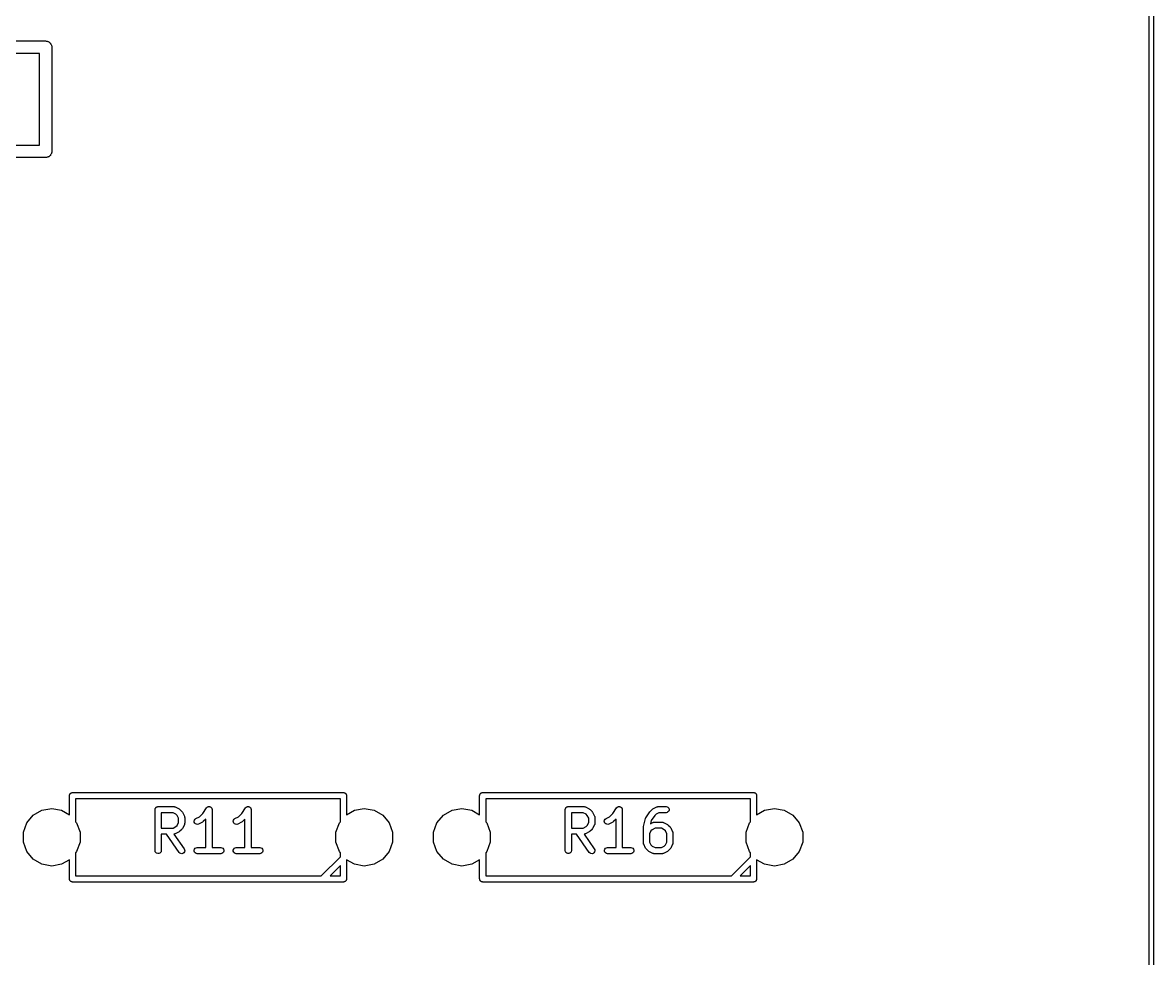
# Model space of a CAD drawing. Extents: x 10 to 287, y -200 to -10.
# Drawn here: x 184.48 to 212.05, y -85.95 to -63.13 of the extents above; entities that cross this region are included whole.
import ezdxf

# ---------------------------------------------------------------- set-up
doc = ezdxf.new("R2010")
doc.units = 0
doc.header["$MEASUREMENT"] = 0
doc.layers.add('BLACK', color=7, linetype='CONTINUOUS')

msp = doc.modelspace()

# ---------------------------------------------------------------- linework, layer by layer
at = {"layer": 'Black'}
for p, q in [((211.95, -129.95), (211.95, -30.05)), ((212.05, -30), (212.05, -130)), ((180.011, -63.5776), (185.04, -63.5776)), ((185.04, -63.5776), (185.053, -63.5799)), ((185.053, -63.5799), (185.066, -63.5799)), ((185.066, -63.5799), (185.079, -63.5845)), ((185.079, -63.5845), (185.092, -63.5868)), ((185.092, -63.5868), (185.104, -63.5935)), ((185.104, -63.5935), (185.116, -63.598)), ((185.116, -63.598), (185.126, -63.6066)), ((185.126, -63.6066), (185.138, -63.6133)), ((185.138, -63.6133), (185.147, -63.6235)), ((185.147, -63.6235), (185.157, -63.632)), ((185.157, -63.632), (185.163, -63.6436)), ((185.163, -63.6436), (185.172, -63.6538)), ((185.172, -63.6538), (185.177, -63.6663)), ((185.177, -63.6663), (185.183, -63.6779)), ((185.183, -63.6779), (185.186, -63.691)), ((184.888, -63.8824), (180.658, -63.8824)), ((184.888, -66.1176), (184.888, -63.8824)), ((185.186, -63.691), (185.19, -63.7035)), ((185.19, -63.7035), (185.19, -63.7169)), ((185.19, -63.7169), (185.192, -63.73)), ((185.192, -63.73), (185.192, -66.27)), ((180.112, -66.1176), (184.888, -66.1176)), ((185.04, -66.4224), (179.96, -66.4224)), ((185.053, -66.4201), (185.04, -66.4224)), ((185.066, -66.4201), (185.053, -66.4201)), ((185.079, -66.4155), (185.066, -66.4201)), ((185.092, -66.4132), (185.079, -66.4155)), ((185.104, -66.4065), (185.092, -66.4132)), ((185.116, -66.402), (185.104, -66.4065)), ((185.126, -66.3934), (185.116, -66.402)), ((185.138, -66.3867), (185.126, -66.3934)), ((185.147, -66.3765), (185.138, -66.3867)), ((185.157, -66.368), (185.147, -66.3765)), ((185.163, -66.3564), (185.157, -66.368)), ((185.172, -66.3462), (185.163, -66.3564)), ((185.177, -66.3337), (185.172, -66.3462)), ((185.183, -66.3221), (185.177, -66.3337)), ((185.186, -66.309), (185.183, -66.3221)), ((185.19, -66.2965), (185.186, -66.309)), ((185.192, -66.27), (185.19, -66.2831)), ((185.19, -66.2831), (185.19, -66.2965)), ((185.623, -81.984), (185.624, -81.9775)), ((185.623, -82.4527), (185.623, -81.984)), ((185.624, -81.971), (185.626, -81.9648)), ((185.624, -81.9775), (185.624, -81.971)), ((185.626, -81.9648), (185.628, -81.9583)), ((185.628, -81.9583), (185.631, -81.9527)), ((185.631, -81.9527), (185.633, -81.9465)), ((185.633, -81.9465), (185.637, -81.9415)), ((185.637, -81.9415), (185.641, -81.9358)), ((185.641, -81.9358), (185.646, -81.9316)), ((185.646, -81.9316), (185.65, -81.9265)), ((185.65, -81.9265), (185.655, -81.9233)), ((185.655, -81.9233), (185.66, -81.919)), ((185.66, -81.919), (185.667, -81.9168)), ((185.667, -81.9168), (185.672, -81.9135)), ((185.672, -81.9135), (185.679, -81.9124)), ((185.679, -81.9124), (185.685, -81.9101)), ((185.685, -81.9101), (185.692, -81.9101)), ((185.692, -81.9101), (185.698, -81.909)), ((185.698, -81.909), (192.302, -81.909)), ((185.773, -82.059), (185.773, -82.6205)), ((192.227, -82.059), (185.773, -82.059)), ((192.227, -82.6205), (192.227, -82.059)), ((192.302, -81.909), (192.308, -81.9101)), ((192.308, -81.9101), (192.315, -81.9101)), ((192.315, -81.9101), (192.321, -81.9124)), ((192.321, -81.9124), (192.328, -81.9135)), ((192.328, -81.9135), (192.333, -81.9168)), ((192.333, -81.9168), (192.339, -81.919)), ((192.339, -81.919), (192.345, -81.9233)), ((192.345, -81.9233), (192.35, -81.9265)), ((192.35, -81.9265), (192.354, -81.9316)), ((192.354, -81.9316), (192.359, -81.9358)), ((192.359, -81.9358), (192.363, -81.9415)), ((192.363, -81.9415), (192.367, -81.9465)), ((192.367, -81.9465), (192.369, -81.9527)), ((192.369, -81.9527), (192.372, -81.9583)), ((192.372, -81.9583), (192.374, -81.9648)), ((192.374, -81.9648), (192.376, -81.971)), ((192.376, -81.971), (192.376, -81.9775)), ((192.376, -81.9775), (192.377, -81.984)), ((192.377, -81.984), (192.377, -82.4527)), ((195.623, -81.984), (195.624, -81.9775)), ((195.623, -82.4527), (195.623, -81.984)), ((195.624, -81.971), (195.626, -81.9648)), ((195.624, -81.9775), (195.624, -81.971)), ((195.626, -81.9648), (195.628, -81.9583)), ((195.628, -81.9583), (195.631, -81.9527)), ((195.631, -81.9527), (195.633, -81.9465)), ((195.633, -81.9465), (195.637, -81.9415)), ((195.637, -81.9415), (195.641, -81.9358)), ((195.641, -81.9358), (195.646, -81.9316)), ((195.646, -81.9316), (195.65, -81.9265)), ((195.65, -81.9265), (195.655, -81.9233)), ((195.655, -81.9233), (195.66, -81.919)), ((195.66, -81.919), (195.667, -81.9168)), ((195.667, -81.9168), (195.672, -81.9135)), ((195.672, -81.9135), (195.679, -81.9124)), ((195.679, -81.9124), (195.685, -81.9101)), ((195.685, -81.9101), (195.692, -81.9101)), ((195.692, -81.9101), (195.698, -81.909)), ((195.698, -81.909), (202.302, -81.909)), ((195.773, -82.059), (195.773, -82.6205)), ((202.227, -82.059), (195.773, -82.059)), ((202.227, -82.6205), (202.227, -82.059)), ((202.302, -81.909), (202.308, -81.9101)), ((202.308, -81.9101), (202.315, -81.9101)), ((202.315, -81.9101), (202.321, -81.9124)), ((202.321, -81.9124), (202.328, -81.9135)), ((202.328, -81.9135), (202.333, -81.9168)), ((202.333, -81.9168), (202.339, -81.919)), ((202.339, -81.919), (202.345, -81.9233)), ((202.345, -81.9233), (202.35, -81.9265)), ((202.35, -81.9265), (202.354, -81.9316)), ((202.354, -81.9316), (202.359, -81.9358)), ((202.359, -81.9358), (202.363, -81.9415)), ((202.363, -81.9415), (202.367, -81.9465)), ((202.367, -81.9465), (202.369, -81.9527)), ((202.369, -81.9527), (202.372, -81.9583)), ((202.372, -81.9583), (202.374, -81.9648)), ((202.374, -81.9648), (202.376, -81.971)), ((202.376, -81.971), (202.376, -81.9775)), ((202.376, -81.9775), (202.377, -81.984)), ((202.377, -81.984), (202.377, -82.4527)), ((184.739, -82.4629), (184.95, -82.3411)), ((184.95, -82.3411), (185.19, -82.2988)), ((185.19, -82.2988), (185.43, -82.3411)), ((185.43, -82.3411), (185.623, -82.4527)), ((187.711, -82.3254), (187.712, -82.3189)), ((187.711, -83.3254), (187.711, -82.3254)), ((187.712, -82.3124), (187.714, -82.3062)), ((187.712, -82.3189), (187.712, -82.3124)), ((187.714, -82.3062), (187.715, -82.2997)), ((187.715, -82.2997), (187.719, -82.294)), ((187.719, -82.294), (187.721, -82.2879)), ((187.721, -82.2879), (187.725, -82.2829)), ((187.725, -82.2829), (187.728, -82.2772)), ((187.728, -82.2772), (187.733, -82.273)), ((187.733, -82.273), (187.738, -82.2679)), ((187.738, -82.2679), (187.743, -82.2646)), ((187.743, -82.2646), (187.748, -82.2604)), ((187.748, -82.2604), (187.754, -82.2582)), ((187.754, -82.2582), (187.76, -82.2549)), ((187.76, -82.2549), (187.767, -82.2538)), ((187.767, -82.2538), (187.773, -82.2515)), ((187.773, -82.2515), (187.779, -82.2515)), ((187.779, -82.2515), (187.786, -82.2504)), ((187.786, -82.2504), (188.167, -82.2504)), ((187.861, -82.4004), (187.861, -82.7742)), ((188.149, -82.4004), (187.861, -82.4004)), ((188.217, -82.4346), (188.149, -82.4004)), ((188.167, -82.2504), (188.171, -82.2511)), ((188.171, -82.2511), (188.175, -82.2509)), ((188.175, -82.2509), (188.184, -82.2534)), ((188.184, -82.2534), (188.192, -82.2549)), ((188.192, -82.2549), (188.196, -82.2571)), ((188.196, -82.2571), (188.2, -82.2583)), ((188.2, -82.2583), (188.295, -82.3059)), ((188.295, -82.3059), (188.305, -82.3131)), ((188.305, -82.3131), (188.315, -82.32)), ((188.315, -82.32), (188.363, -82.3676)), ((188.363, -82.3676), (188.369, -82.3774)), ((188.369, -82.3774), (188.377, -82.3871)), ((188.377, -82.3871), (188.424, -82.4823)), ((188.789, -82.5018), (188.87, -82.4205)), ((188.87, -82.4205), (188.961, -82.2838)), ((188.961, -82.2838), (188.964, -82.2808)), ((188.964, -82.2808), (188.966, -82.2772)), ((188.966, -82.2772), (188.973, -82.2714)), ((188.973, -82.2714), (188.979, -82.2649)), ((188.979, -82.2649), (188.983, -82.2631)), ((188.983, -82.2631), (188.986, -82.2604)), ((188.986, -82.2604), (188.995, -82.2574)), ((188.995, -82.2574), (189.003, -82.2534)), ((189.003, -82.2534), (189.007, -82.2529)), ((189.007, -82.2529), (189.011, -82.2515)), ((189.011, -82.2515), (189.02, -82.2515)), ((189.02, -82.2515), (189.029, -82.2505)), ((189.029, -82.2505), (189.033, -82.2515)), ((189.033, -82.2515), (189.037, -82.2515)), ((189.037, -82.2515), (189.045, -82.2546)), ((189.045, -82.2546), (189.054, -82.2567)), ((189.054, -82.2567), (189.057, -82.259)), ((189.057, -82.259), (189.061, -82.2604)), ((189.061, -82.2604), (189.068, -82.2662)), ((189.068, -82.2662), (189.076, -82.2711)), ((189.076, -82.2711), (189.078, -82.2745)), ((189.078, -82.2745), (189.081, -82.2772)), ((189.081, -82.2772), (189.086, -82.2849)), ((189.086, -82.2849), (189.091, -82.2921)), ((189.091, -82.2921), (189.092, -82.2961)), ((189.092, -82.2961), (189.094, -82.2997)), ((189.094, -82.2997), (189.096, -82.3085)), ((189.096, -82.3085), (189.098, -82.3171)), ((189.098, -82.3171), (189.098, -82.3213)), ((189.098, -82.3213), (189.099, -82.3254)), ((189.099, -82.3254), (189.099, -83.2504)), ((189.741, -82.5018), (189.823, -82.4205)), ((189.823, -82.4205), (189.914, -82.2838)), ((189.914, -82.2838), (189.917, -82.2808)), ((189.917, -82.2808), (189.919, -82.2772)), ((189.919, -82.2772), (189.926, -82.2714)), ((189.926, -82.2714), (189.932, -82.2649)), ((189.932, -82.2649), (189.936, -82.2631)), ((189.936, -82.2631), (189.939, -82.2604)), ((189.939, -82.2604), (189.947, -82.2574)), ((189.947, -82.2574), (189.955, -82.2534)), ((189.955, -82.2534), (189.959, -82.2529)), ((189.959, -82.2529), (189.963, -82.2515)), ((189.963, -82.2515), (189.972, -82.2515)), ((189.972, -82.2515), (189.981, -82.2505)), ((189.981, -82.2505), (189.985, -82.2515)), ((189.985, -82.2515), (189.989, -82.2515)), ((189.989, -82.2515), (189.998, -82.2546)), ((189.998, -82.2546), (190.006, -82.2567)), ((190.006, -82.2567), (190.01, -82.259)), ((190.01, -82.259), (190.014, -82.2604)), ((190.014, -82.2604), (190.021, -82.2662)), ((190.021, -82.2662), (190.028, -82.2711)), ((190.028, -82.2711), (190.03, -82.2745)), ((190.03, -82.2745), (190.034, -82.2772)), ((190.034, -82.2772), (190.038, -82.2849)), ((190.038, -82.2849), (190.043, -82.2921)), ((190.043, -82.2921), (190.045, -82.2961)), ((190.045, -82.2961), (190.047, -82.2997)), ((190.047, -82.2997), (190.048, -82.3085)), ((190.048, -82.3085), (190.051, -82.3171)), ((190.051, -82.3171), (190.05, -82.3213)), ((190.05, -82.3213), (190.051, -82.3254)), ((190.051, -82.3254), (190.051, -83.2504)), ((192.377, -82.4527), (192.57, -82.3411)), ((192.57, -82.3411), (192.81, -82.2988)), ((192.81, -82.2988), (193.05, -82.3411)), ((193.05, -82.3411), (193.261, -82.4629)), ((194.739, -82.4629), (194.95, -82.3411)), ((194.95, -82.3411), (195.19, -82.2988)), ((195.19, -82.2988), (195.43, -82.3411)), ((195.43, -82.3411), (195.623, -82.4527)), ((197.711, -82.3254), (197.712, -82.3189)), ((197.711, -83.3254), (197.711, -82.3254)), ((197.712, -82.3124), (197.714, -82.3062)), ((197.712, -82.3189), (197.712, -82.3124)), ((197.714, -82.3062), (197.715, -82.2997)), ((197.715, -82.2997), (197.719, -82.294)), ((197.719, -82.294), (197.721, -82.2879)), ((197.721, -82.2879), (197.725, -82.2829)), ((197.725, -82.2829), (197.728, -82.2772)), ((197.728, -82.2772), (197.733, -82.273)), ((197.733, -82.273), (197.738, -82.2679)), ((197.738, -82.2679), (197.743, -82.2646)), ((197.743, -82.2646), (197.748, -82.2604)), ((197.748, -82.2604), (197.754, -82.2582)), ((197.754, -82.2582), (197.76, -82.2549)), ((197.76, -82.2549), (197.767, -82.2538)), ((197.767, -82.2538), (197.773, -82.2515)), ((197.773, -82.2515), (197.779, -82.2515)), ((197.779, -82.2515), (197.786, -82.2504)), ((197.786, -82.2504), (198.167, -82.2504)), ((197.861, -82.4004), (197.861, -82.7742)), ((198.149, -82.4004), (197.861, -82.4004)), ((198.217, -82.4346), (198.149, -82.4004)), ((198.167, -82.2504), (198.171, -82.2511)), ((198.171, -82.2511), (198.175, -82.2509)), ((198.175, -82.2509), (198.184, -82.2534)), ((198.184, -82.2534), (198.192, -82.2549)), ((198.192, -82.2549), (198.196, -82.2571)), ((198.196, -82.2571), (198.2, -82.2583)), ((198.2, -82.2583), (198.295, -82.3059)), ((198.295, -82.3059), (198.305, -82.3131)), ((198.305, -82.3131), (198.315, -82.32)), ((198.315, -82.32), (198.363, -82.3676)), ((198.363, -82.3676), (198.369, -82.3774)), ((198.369, -82.3774), (198.377, -82.3871)), ((198.377, -82.3871), (198.424, -82.4823)), ((198.789, -82.5018), (198.87, -82.4205)), ((198.87, -82.4205), (198.961, -82.2838)), ((198.961, -82.2838), (198.964, -82.2808)), ((198.964, -82.2808), (198.966, -82.2772)), ((198.966, -82.2772), (198.973, -82.2714)), ((198.973, -82.2714), (198.979, -82.2649)), ((198.979, -82.2649), (198.983, -82.2631)), ((198.983, -82.2631), (198.986, -82.2604)), ((198.986, -82.2604), (198.995, -82.2574)), ((198.995, -82.2574), (199.003, -82.2534)), ((199.003, -82.2534), (199.007, -82.2529)), ((199.007, -82.2529), (199.011, -82.2515)), ((199.011, -82.2515), (199.02, -82.2515)), ((199.02, -82.2515), (199.029, -82.2505)), ((199.029, -82.2505), (199.033, -82.2515)), ((199.033, -82.2515), (199.037, -82.2515)), ((199.037, -82.2515), (199.045, -82.2546)), ((199.045, -82.2546), (199.054, -82.2567)), ((199.054, -82.2567), (199.057, -82.259)), ((199.057, -82.259), (199.061, -82.2604)), ((199.061, -82.2604), (199.068, -82.2662)), ((199.068, -82.2662), (199.076, -82.2711)), ((199.076, -82.2711), (199.078, -82.2745)), ((199.078, -82.2745), (199.081, -82.2772)), ((199.081, -82.2772), (199.086, -82.2849)), ((199.086, -82.2849), (199.091, -82.2921)), ((199.091, -82.2921), (199.092, -82.2961)), ((199.092, -82.2961), (199.094, -82.2997)), ((199.094, -82.2997), (199.096, -82.3085)), ((199.096, -82.3085), (199.098, -82.3171)), ((199.098, -82.3171), (199.098, -82.3213)), ((199.098, -82.3213), (199.099, -82.3254)), ((199.099, -82.3254), (199.099, -83.2504)), ((199.676, -82.5219), (199.771, -82.379)), ((199.771, -82.379), (199.776, -82.3737)), ((199.776, -82.3737), (199.78, -82.3676)), ((199.78, -82.3676), (199.828, -82.32)), ((199.828, -82.32), (199.838, -82.3131)), ((199.838, -82.3131), (199.847, -82.3059)), ((199.847, -82.3059), (199.943, -82.2583)), ((199.994, -82.4004), (199.925, -82.4346)), ((199.943, -82.2583), (199.947, -82.2571)), ((199.947, -82.2571), (199.951, -82.2549)), ((199.951, -82.2549), (199.959, -82.2534)), ((199.959, -82.2534), (199.968, -82.2509)), ((199.968, -82.2509), (199.972, -82.2511)), ((199.972, -82.2511), (199.976, -82.2504)), ((199.976, -82.2504), (200.167, -82.2504)), ((200.167, -82.4004), (199.994, -82.4004)), ((200.167, -82.2504), (200.192, -82.2549)), ((200.192, -82.3959), (200.167, -82.4004)), ((200.192, -82.2549), (200.215, -82.2679)), ((200.215, -82.3828), (200.192, -82.3959)), ((200.215, -82.2679), (200.232, -82.2879)), ((200.232, -82.3629), (200.215, -82.3828)), ((200.232, -82.2879), (200.241, -82.3124)), ((200.241, -82.3384), (200.232, -82.3629)), ((200.241, -82.3124), (200.241, -82.3384)), ((202.377, -82.4527), (202.57, -82.3411)), ((202.57, -82.3411), (202.81, -82.2988)), ((202.81, -82.2988), (203.05, -82.3411)), ((203.05, -82.3411), (203.261, -82.4629)), ((184.499, -82.8782), (184.583, -82.6494)), ((184.583, -82.6494), (184.739, -82.4629)), ((185.773, -82.6205), (185.797, -82.6494)), ((185.797, -82.6494), (185.881, -82.8782)), ((188.248, -82.465), (188.217, -82.4346)), ((188.217, -82.7399), (188.248, -82.7095)), ((188.282, -82.5336), (188.248, -82.465)), ((188.248, -82.7095), (188.282, -82.641)), ((188.282, -82.641), (188.282, -82.5336)), ((188.424, -82.6923), (188.377, -82.7875)), ((188.424, -82.4823), (188.425, -82.4865)), ((188.425, -82.6881), (188.424, -82.6923)), ((188.425, -82.4865), (188.428, -82.4902)), ((188.428, -82.6844), (188.425, -82.6881)), ((188.428, -82.4902), (188.429, -82.4989)), ((188.429, -82.6757), (188.428, -82.6844)), ((188.429, -82.4989), (188.432, -82.5073)), ((188.432, -82.6673), (188.429, -82.6757)), ((188.432, -82.5073), (188.431, -82.5116)), ((188.431, -82.5116), (188.432, -82.5159)), ((188.432, -82.6587), (188.431, -82.663)), ((188.431, -82.663), (188.432, -82.6673)), ((188.432, -82.5159), (188.432, -82.6587)), ((188.663, -82.6066), (188.669, -82.5813)), ((188.666, -82.6325), (188.663, -82.6066)), ((188.678, -82.6558), (188.666, -82.6325)), ((188.669, -82.5813), (188.684, -82.5595)), ((188.697, -82.6737), (188.678, -82.6558)), ((188.684, -82.5595), (188.705, -82.544)), ((188.721, -82.684), (188.697, -82.6737)), ((188.705, -82.544), (188.789, -82.5018)), ((188.747, -82.6856), (188.721, -82.684)), ((188.772, -82.6782), (188.747, -82.6856)), ((188.867, -82.6306), (188.772, -82.6782)), ((188.877, -82.6234), (188.867, -82.6306)), ((188.886, -82.6165), (188.877, -82.6234)), ((188.949, -82.5541), (188.886, -82.6165)), ((188.949, -83.2504), (188.949, -82.5541)), ((189.616, -82.6066), (189.622, -82.5813)), ((189.619, -82.6325), (189.616, -82.6066)), ((189.63, -82.6558), (189.619, -82.6325)), ((189.622, -82.5813), (189.636, -82.5595)), ((189.649, -82.6737), (189.63, -82.6558)), ((189.636, -82.5595), (189.657, -82.544)), ((189.673, -82.684), (189.649, -82.6737)), ((189.657, -82.544), (189.741, -82.5018)), ((189.699, -82.6856), (189.673, -82.684)), ((189.724, -82.6782), (189.699, -82.6856)), ((189.819, -82.6306), (189.724, -82.6782)), ((189.829, -82.6234), (189.819, -82.6306)), ((189.839, -82.6165), (189.829, -82.6234)), ((189.901, -82.5541), (189.839, -82.6165)), ((189.901, -83.2504), (189.901, -82.5541)), ((192.119, -82.8782), (192.203, -82.6494)), ((192.203, -82.6494), (192.227, -82.6205)), ((193.261, -82.4629), (193.417, -82.6494)), ((193.417, -82.6494), (193.501, -82.8782)), ((194.499, -82.8782), (194.583, -82.6494)), ((194.583, -82.6494), (194.739, -82.4629)), ((195.773, -82.6205), (195.797, -82.6494)), ((195.797, -82.6494), (195.881, -82.8782)), ((198.248, -82.465), (198.217, -82.4346)), ((198.217, -82.7399), (198.248, -82.7095)), ((198.282, -82.5336), (198.248, -82.465)), ((198.248, -82.7095), (198.282, -82.641)), ((198.282, -82.641), (198.282, -82.5336)), ((198.424, -82.6923), (198.377, -82.7875)), ((198.424, -82.4823), (198.425, -82.4865)), ((198.425, -82.6881), (198.424, -82.6923)), ((198.425, -82.4865), (198.428, -82.4902)), ((198.428, -82.6844), (198.425, -82.6881)), ((198.428, -82.4902), (198.429, -82.4989)), ((198.429, -82.6757), (198.428, -82.6844)), ((198.429, -82.4989), (198.432, -82.5073)), ((198.432, -82.6673), (198.429, -82.6757)), ((198.432, -82.5073), (198.431, -82.5116)), ((198.431, -82.5116), (198.432, -82.5159)), ((198.432, -82.6587), (198.431, -82.663)), ((198.431, -82.663), (198.432, -82.6673)), ((198.432, -82.5159), (198.432, -82.6587)), ((198.663, -82.6066), (198.669, -82.5813)), ((198.666, -82.6325), (198.663, -82.6066)), ((198.678, -82.6558), (198.666, -82.6325)), ((198.669, -82.5813), (198.684, -82.5595)), ((198.697, -82.6737), (198.678, -82.6558)), ((198.684, -82.5595), (198.705, -82.544)), ((198.721, -82.684), (198.697, -82.6737)), ((198.705, -82.544), (198.789, -82.5018)), ((198.747, -82.6856), (198.721, -82.684)), ((198.772, -82.6782), (198.747, -82.6856)), ((198.867, -82.6306), (198.772, -82.6782)), ((198.877, -82.6234), (198.867, -82.6306)), ((198.886, -82.6165), (198.877, -82.6234)), ((198.949, -82.5541), (198.886, -82.6165)), ((198.949, -83.2504), (198.949, -82.5541)), ((199.618, -82.7358), (199.665, -82.5453)), ((199.665, -82.5453), (199.671, -82.5337)), ((199.671, -82.5337), (199.676, -82.5219)), ((199.808, -82.5943), (199.789, -82.6684)), ((199.789, -82.6684), (199.847, -82.6393)), ((199.892, -82.4684), (199.808, -82.5943)), ((199.847, -82.6393), (199.852, -82.638)), ((199.852, -82.638), (199.855, -82.6359)), ((199.855, -82.6359), (199.864, -82.6343)), ((199.864, -82.6343), (199.872, -82.6318)), ((199.872, -82.6318), (199.877, -82.6321)), ((199.877, -82.6321), (199.881, -82.6313)), ((199.881, -82.6313), (200.071, -82.6313)), ((199.925, -82.4346), (199.892, -82.4684)), ((200.071, -82.6313), (200.076, -82.6321)), ((200.076, -82.6321), (200.08, -82.6318)), ((200.08, -82.6318), (200.088, -82.6343)), ((200.088, -82.6343), (200.097, -82.6359)), ((200.097, -82.6359), (200.101, -82.638)), ((200.101, -82.638), (200.105, -82.6393)), ((200.105, -82.6393), (200.2, -82.6869)), ((200.2, -82.6869), (200.21, -82.694)), ((200.21, -82.694), (200.22, -82.7009)), ((200.22, -82.7009), (200.267, -82.7485)), ((202.119, -82.8782), (202.203, -82.6494)), ((202.203, -82.6494), (202.227, -82.6205)), ((203.261, -82.4629), (203.417, -82.6494)), ((203.417, -82.6494), (203.501, -82.8782)), ((184.499, -83.1218), (184.499, -82.8782)), ((185.881, -82.8782), (185.881, -83.1218)), ((187.861, -82.7742), (188.149, -82.7742)), ((187.985, -82.9242), (187.861, -82.9242)), ((187.861, -82.9242), (187.861, -83.3254)), ((188.296, -83.3684), (187.985, -82.9242)), ((188.149, -82.7742), (188.217, -82.7399)), ((188.171, -82.9234), (188.168, -82.924)), ((188.168, -82.924), (188.419, -83.2824)), ((188.175, -82.9237), (188.171, -82.9234)), ((188.184, -82.9212), (188.175, -82.9237)), ((188.192, -82.9197), (188.184, -82.9212)), ((188.196, -82.9175), (188.192, -82.9197)), ((188.2, -82.9163), (188.196, -82.9175)), ((188.295, -82.8687), (188.2, -82.9163)), ((188.305, -82.8615), (188.295, -82.8687)), ((188.315, -82.8546), (188.305, -82.8615)), ((188.363, -82.807), (188.315, -82.8546)), ((188.369, -82.7972), (188.363, -82.807)), ((188.377, -82.7875), (188.369, -82.7972)), ((192.119, -83.1218), (192.119, -82.8782)), ((193.501, -82.8782), (193.501, -83.1218)), ((194.499, -83.1218), (194.499, -82.8782)), ((195.881, -82.8782), (195.881, -83.1218)), ((197.861, -82.7742), (198.149, -82.7742)), ((197.985, -82.9242), (197.861, -82.9242)), ((197.861, -82.9242), (197.861, -83.3254)), ((198.296, -83.3684), (197.985, -82.9242)), ((198.149, -82.7742), (198.217, -82.7399)), ((198.171, -82.9234), (198.168, -82.924)), ((198.168, -82.924), (198.419, -83.2824)), ((198.175, -82.9237), (198.171, -82.9234)), ((198.184, -82.9212), (198.175, -82.9237)), ((198.192, -82.9197), (198.184, -82.9212)), ((198.196, -82.9175), (198.192, -82.9197)), ((198.2, -82.9163), (198.196, -82.9175)), ((198.295, -82.8687), (198.2, -82.9163)), ((198.305, -82.8615), (198.295, -82.8687)), ((198.315, -82.8546), (198.305, -82.8615)), ((198.363, -82.807), (198.315, -82.8546)), ((198.369, -82.7972), (198.363, -82.807)), ((198.377, -82.7875), (198.369, -82.7972)), ((199.615, -82.754), (199.617, -82.7449)), ((199.615, -83.1349), (199.615, -82.754)), ((199.617, -82.7449), (199.618, -82.7358)), ((199.8, -82.846), (199.765, -82.9145)), ((199.765, -82.9145), (199.765, -83.1172)), ((199.83, -82.8156), (199.8, -82.846)), ((199.899, -82.7813), (199.83, -82.8156)), ((200.054, -82.7813), (199.899, -82.7813)), ((200.122, -82.8156), (200.054, -82.7813)), ((200.153, -82.846), (200.122, -82.8156)), ((200.187, -82.9145), (200.153, -82.846)), ((200.187, -83.1172), (200.187, -82.9145)), ((200.267, -82.7485), (200.274, -82.7584)), ((200.274, -82.7584), (200.281, -82.768)), ((200.281, -82.768), (200.329, -82.8633)), ((200.329, -82.8633), (200.33, -82.8674)), ((200.33, -82.8674), (200.332, -82.8712)), ((200.332, -82.8712), (200.334, -82.8798)), ((200.334, -82.8798), (200.336, -82.8882)), ((200.336, -82.8882), (200.336, -82.8926)), ((200.336, -82.8926), (200.337, -82.8968)), ((200.337, -82.8968), (200.337, -83.1349)), ((202.119, -83.1218), (202.119, -82.8782)), ((203.501, -82.8782), (203.501, -83.1218)), ((184.583, -83.3506), (184.499, -83.1218)), ((185.881, -83.1218), (185.797, -83.3506)), ((188.69, -83.2679), (188.712, -83.2549)), ((188.712, -83.2549), (188.738, -83.2504)), ((188.738, -83.2504), (188.949, -83.2504)), ((189.099, -83.2504), (189.31, -83.2504)), ((189.31, -83.2504), (189.335, -83.2549)), ((189.335, -83.2549), (189.358, -83.2679)), ((189.642, -83.2679), (189.665, -83.2549)), ((189.665, -83.2549), (189.69, -83.2504)), ((189.69, -83.2504), (189.901, -83.2504)), ((190.051, -83.2504), (190.262, -83.2504)), ((190.262, -83.2504), (190.288, -83.2549)), ((190.288, -83.2549), (190.31, -83.2679)), ((192.203, -83.3506), (192.119, -83.1218)), ((193.501, -83.1218), (193.417, -83.3506)), ((194.583, -83.3506), (194.499, -83.1218)), ((195.881, -83.1218), (195.797, -83.3506)), ((198.69, -83.2679), (198.712, -83.2549)), ((198.712, -83.2549), (198.738, -83.2504)), ((198.738, -83.2504), (198.949, -83.2504)), ((199.099, -83.2504), (199.31, -83.2504)), ((199.31, -83.2504), (199.335, -83.2549)), ((199.335, -83.2549), (199.358, -83.2679)), ((199.616, -83.1392), (199.615, -83.1349)), ((199.616, -83.1435), (199.616, -83.1392)), ((199.618, -83.1519), (199.616, -83.1435)), ((199.62, -83.1606), (199.618, -83.1519)), ((199.622, -83.1643), (199.62, -83.1606)), ((199.623, -83.1684), (199.622, -83.1643)), ((199.671, -83.2637), (199.623, -83.1684)), ((199.765, -83.1172), (199.8, -83.1857)), ((199.8, -83.1857), (199.83, -83.2161)), ((199.83, -83.2161), (199.899, -83.2504)), ((199.899, -83.2504), (200.054, -83.2504)), ((200.054, -83.2504), (200.122, -83.2161)), ((200.122, -83.2161), (200.153, -83.1857)), ((200.153, -83.1857), (200.187, -83.1172)), ((200.329, -83.1684), (200.281, -83.2637)), ((200.33, -83.1643), (200.329, -83.1684)), ((200.332, -83.1606), (200.33, -83.1643)), ((200.334, -83.1519), (200.332, -83.1606)), ((200.336, -83.1435), (200.334, -83.1519)), ((200.337, -83.1349), (200.336, -83.1392)), ((200.336, -83.1392), (200.336, -83.1435)), ((202.203, -83.3506), (202.119, -83.1218)), ((203.501, -83.1218), (203.417, -83.3506)), ((184.739, -83.5371), (184.583, -83.3506)), ((185.797, -83.3506), (185.773, -83.3795)), ((185.773, -83.3795), (185.773, -83.941)), ((187.715, -83.351), (187.711, -83.3254)), ((187.728, -83.3736), (187.715, -83.351)), ((187.748, -83.3903), (187.728, -83.3736)), ((187.773, -83.3992), (187.748, -83.3903)), ((187.799, -83.3992), (187.773, -83.3992)), ((187.823, -83.3903), (187.799, -83.3992)), ((187.843, -83.3736), (187.823, -83.3903)), ((187.856, -83.351), (187.843, -83.3736)), ((187.861, -83.3254), (187.856, -83.351)), ((188.314, -83.3868), (188.296, -83.3684)), ((188.338, -83.3978), (188.314, -83.3868)), ((188.364, -83.4001), (188.338, -83.3978)), ((188.389, -83.3934), (188.364, -83.4001)), ((188.41, -83.3784), (188.389, -83.3934)), ((188.425, -83.3571), (188.41, -83.3784)), ((188.419, -83.2824), (188.43, -83.306)), ((188.432, -83.3319), (188.425, -83.3571)), ((188.43, -83.306), (188.432, -83.3319)), ((188.664, -83.3124), (188.673, -83.2879)), ((188.664, -83.3384), (188.664, -83.3124)), ((188.673, -83.3629), (188.664, -83.3384)), ((188.673, -83.2879), (188.69, -83.2679)), ((188.69, -83.3828), (188.673, -83.3629)), ((188.712, -83.3959), (188.69, -83.3828)), ((188.738, -83.4004), (188.712, -83.3959)), ((189.31, -83.4004), (188.738, -83.4004)), ((189.335, -83.3959), (189.31, -83.4004)), ((189.358, -83.3828), (189.335, -83.3959)), ((189.358, -83.2679), (189.374, -83.2879)), ((189.374, -83.3629), (189.358, -83.3828)), ((189.374, -83.2879), (189.383, -83.3124)), ((189.383, -83.3384), (189.374, -83.3629)), ((189.383, -83.3124), (189.383, -83.3384)), ((189.617, -83.3124), (189.626, -83.2879)), ((189.617, -83.3384), (189.617, -83.3124)), ((189.626, -83.3629), (189.617, -83.3384)), ((189.626, -83.2879), (189.642, -83.2679)), ((189.642, -83.3828), (189.626, -83.3629)), ((189.665, -83.3959), (189.642, -83.3828)), ((189.69, -83.4004), (189.665, -83.3959)), ((190.262, -83.4004), (189.69, -83.4004)), ((190.288, -83.3959), (190.262, -83.4004)), ((190.31, -83.3828), (190.288, -83.3959)), ((190.31, -83.2679), (190.327, -83.2879)), ((190.327, -83.3629), (190.31, -83.3828)), ((190.327, -83.2879), (190.336, -83.3124)), ((190.336, -83.3384), (190.327, -83.3629)), ((190.336, -83.3124), (190.336, -83.3384)), ((191.763, -83.941), (192.227, -83.4769)), ((192.227, -83.3795), (192.203, -83.3506)), ((192.227, -83.4769), (192.227, -83.3795)), ((193.417, -83.3506), (193.261, -83.5371)), ((194.739, -83.5371), (194.583, -83.3506)), ((195.797, -83.3506), (195.773, -83.3795)), ((195.773, -83.3795), (195.773, -83.941)), ((197.715, -83.351), (197.711, -83.3254)), ((197.728, -83.3736), (197.715, -83.351)), ((197.748, -83.3903), (197.728, -83.3736)), ((197.773, -83.3992), (197.748, -83.3903)), ((197.799, -83.3992), (197.773, -83.3992)), ((197.823, -83.3903), (197.799, -83.3992)), ((197.843, -83.3736), (197.823, -83.3903)), ((197.856, -83.351), (197.843, -83.3736)), ((197.861, -83.3254), (197.856, -83.351)), ((198.314, -83.3868), (198.296, -83.3684)), ((198.338, -83.3978), (198.314, -83.3868)), ((198.364, -83.4001), (198.338, -83.3978)), ((198.389, -83.3934), (198.364, -83.4001)), ((198.41, -83.3784), (198.389, -83.3934)), ((198.425, -83.3571), (198.41, -83.3784)), ((198.419, -83.2824), (198.43, -83.306)), ((198.432, -83.3319), (198.425, -83.3571)), ((198.43, -83.306), (198.432, -83.3319)), ((198.664, -83.3124), (198.673, -83.2879)), ((198.664, -83.3384), (198.664, -83.3124)), ((198.673, -83.3629), (198.664, -83.3384)), ((198.673, -83.2879), (198.69, -83.2679)), ((198.69, -83.3828), (198.673, -83.3629)), ((198.712, -83.3959), (198.69, -83.3828)), ((198.738, -83.4004), (198.712, -83.3959)), ((199.31, -83.4004), (198.738, -83.4004)), ((199.335, -83.3959), (199.31, -83.4004)), ((199.358, -83.3828), (199.335, -83.3959)), ((199.358, -83.2679), (199.374, -83.2879)), ((199.374, -83.3629), (199.358, -83.3828)), ((199.374, -83.2879), (199.383, -83.3124)), ((199.383, -83.3384), (199.374, -83.3629)), ((199.383, -83.3124), (199.383, -83.3384)), ((199.678, -83.2733), (199.671, -83.2637)), ((199.685, -83.2832), (199.678, -83.2733)), ((199.733, -83.3308), (199.685, -83.2832)), ((199.743, -83.3377), (199.733, -83.3308)), ((199.752, -83.3448), (199.743, -83.3377)), ((199.847, -83.3925), (199.752, -83.3448)), ((199.852, -83.3937), (199.847, -83.3925)), ((199.855, -83.3959), (199.852, -83.3937)), ((199.864, -83.3974), (199.855, -83.3959)), ((199.872, -83.3999), (199.864, -83.3974)), ((199.877, -83.3996), (199.872, -83.3999)), ((199.881, -83.4004), (199.877, -83.3996)), ((200.071, -83.4004), (199.881, -83.4004)), ((200.076, -83.3996), (200.071, -83.4004)), ((200.08, -83.3999), (200.076, -83.3996)), ((200.088, -83.3974), (200.08, -83.3999)), ((200.097, -83.3959), (200.088, -83.3974)), ((200.101, -83.3937), (200.097, -83.3959)), ((200.105, -83.3925), (200.101, -83.3937)), ((200.2, -83.3448), (200.105, -83.3925)), ((200.21, -83.3377), (200.2, -83.3448)), ((200.22, -83.3308), (200.21, -83.3377)), ((200.267, -83.2832), (200.22, -83.3308)), ((200.274, -83.2733), (200.267, -83.2832)), ((200.281, -83.2637), (200.274, -83.2733)), ((201.763, -83.941), (202.227, -83.4769)), ((202.227, -83.3795), (202.203, -83.3506)), ((202.227, -83.4769), (202.227, -83.3795)), ((203.417, -83.3506), (203.261, -83.5371)), ((184.95, -83.6589), (184.739, -83.5371)), ((185.19, -83.7012), (184.95, -83.6589)), ((185.43, -83.6589), (185.19, -83.7012)), ((185.623, -83.5473), (185.43, -83.6589)), ((185.623, -84.016), (185.623, -83.5473)), ((192.227, -83.6891), (191.975, -83.941)), ((192.227, -83.941), (192.227, -83.6891)), ((192.57, -83.6589), (192.377, -83.5473)), ((192.377, -83.5473), (192.377, -84.016)), ((192.81, -83.7012), (192.57, -83.6589)), ((193.05, -83.6589), (192.81, -83.7012)), ((193.261, -83.5371), (193.05, -83.6589)), ((194.95, -83.6589), (194.739, -83.5371)), ((195.19, -83.7012), (194.95, -83.6589)), ((195.43, -83.6589), (195.19, -83.7012)), ((195.623, -83.5473), (195.43, -83.6589)), ((195.623, -84.016), (195.623, -83.5473)), ((202.227, -83.6891), (201.975, -83.941)), ((202.227, -83.941), (202.227, -83.6891)), ((202.57, -83.6589), (202.377, -83.5473)), ((202.377, -83.5473), (202.377, -84.016)), ((202.81, -83.7012), (202.57, -83.6589)), ((203.05, -83.6589), (202.81, -83.7012)), ((203.261, -83.5371), (203.05, -83.6589)), ((185.624, -84.0225), (185.623, -84.016)), ((185.624, -84.029), (185.624, -84.0225)), ((185.626, -84.0352), (185.624, -84.029)), ((185.628, -84.0417), (185.626, -84.0352)), ((185.631, -84.0473), (185.628, -84.0417)), ((185.633, -84.0535), (185.631, -84.0473)), ((185.637, -84.0585), (185.633, -84.0535)), ((185.641, -84.0642), (185.637, -84.0585)), ((185.646, -84.0684), (185.641, -84.0642)), ((185.65, -84.0735), (185.646, -84.0684)), ((185.655, -84.0767), (185.65, -84.0735)), ((185.66, -84.081), (185.655, -84.0767)), ((185.667, -84.0832), (185.66, -84.081)), ((185.672, -84.0865), (185.667, -84.0832)), ((185.679, -84.0876), (185.672, -84.0865)), ((185.685, -84.0899), (185.679, -84.0876)), ((185.773, -83.941), (191.763, -83.941)), ((191.975, -83.941), (192.227, -83.941)), ((192.321, -84.0876), (192.315, -84.0899)), ((192.328, -84.0865), (192.321, -84.0876)), ((192.333, -84.0832), (192.328, -84.0865)), ((192.339, -84.081), (192.333, -84.0832)), ((192.345, -84.0767), (192.339, -84.081)), ((192.35, -84.0735), (192.345, -84.0767)), ((192.354, -84.0684), (192.35, -84.0735)), ((192.359, -84.0642), (192.354, -84.0684)), ((192.363, -84.0585), (192.359, -84.0642)), ((192.367, -84.0535), (192.363, -84.0585)), ((192.369, -84.0473), (192.367, -84.0535)), ((192.372, -84.0417), (192.369, -84.0473)), ((192.374, -84.0352), (192.372, -84.0417)), ((192.376, -84.029), (192.374, -84.0352)), ((192.377, -84.016), (192.376, -84.0225)), ((192.376, -84.0225), (192.376, -84.029)), ((195.624, -84.0225), (195.623, -84.016)), ((195.624, -84.029), (195.624, -84.0225)), ((195.626, -84.0352), (195.624, -84.029)), ((195.628, -84.0417), (195.626, -84.0352)), ((195.631, -84.0473), (195.628, -84.0417)), ((195.633, -84.0535), (195.631, -84.0473)), ((195.637, -84.0585), (195.633, -84.0535)), ((195.641, -84.0642), (195.637, -84.0585)), ((195.646, -84.0684), (195.641, -84.0642)), ((195.65, -84.0735), (195.646, -84.0684)), ((195.655, -84.0767), (195.65, -84.0735)), ((195.66, -84.081), (195.655, -84.0767)), ((195.667, -84.0832), (195.66, -84.081)), ((195.672, -84.0865), (195.667, -84.0832)), ((195.679, -84.0876), (195.672, -84.0865)), ((195.685, -84.0899), (195.679, -84.0876)), ((195.773, -83.941), (201.763, -83.941)), ((201.975, -83.941), (202.227, -83.941)), ((202.321, -84.0876), (202.315, -84.0899)), ((202.328, -84.0865), (202.321, -84.0876)), ((202.333, -84.0832), (202.328, -84.0865)), ((202.339, -84.081), (202.333, -84.0832)), ((202.345, -84.0767), (202.339, -84.081)), ((202.35, -84.0735), (202.345, -84.0767)), ((202.354, -84.0684), (202.35, -84.0735)), ((202.359, -84.0642), (202.354, -84.0684)), ((202.363, -84.0585), (202.359, -84.0642)), ((202.367, -84.0535), (202.363, -84.0585)), ((202.369, -84.0473), (202.367, -84.0535)), ((202.372, -84.0417), (202.369, -84.0473)), ((202.374, -84.0352), (202.372, -84.0417)), ((202.376, -84.029), (202.374, -84.0352)), ((202.377, -84.016), (202.376, -84.0225)), ((202.376, -84.0225), (202.376, -84.029)), ((185.692, -84.0899), (185.685, -84.0899)), ((185.698, -84.091), (185.692, -84.0899)), ((192.302, -84.091), (185.698, -84.091)), ((192.308, -84.0899), (192.302, -84.091)), ((192.315, -84.0899), (192.308, -84.0899)), ((195.692, -84.0899), (195.685, -84.0899)), ((195.698, -84.091), (195.692, -84.0899)), ((202.302, -84.091), (195.698, -84.091)), ((202.308, -84.0899), (202.302, -84.091)), ((202.315, -84.0899), (202.308, -84.0899))]:
    msp.add_line(p, q, dxfattribs=at)

doc.saveas('drawing.dxf')
